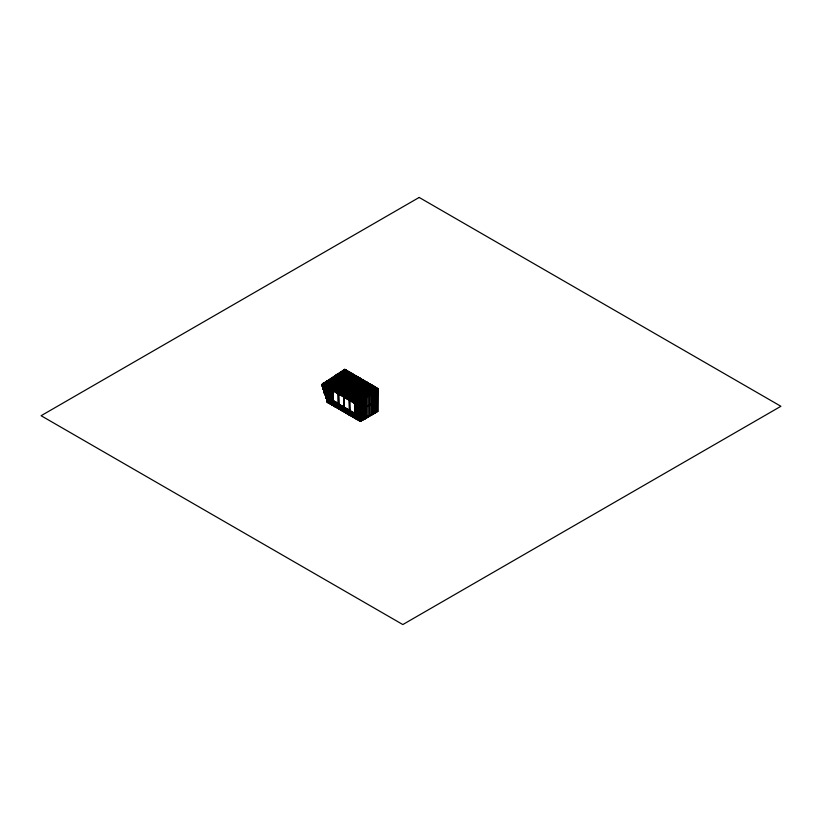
<?xml version="1.0" encoding="UTF-8"?>
<svg xmlns="http://www.w3.org/2000/svg" width="822" height="822" viewBox="0 0 822 822"><rect width="100%" height="100%" fill="white"/><g stroke="black" fill="none" stroke-linecap="round" stroke-linejoin="round"><path stroke-width="1.23" d="M324.598 393.913L324.598 382.497L323.21 383.412L323.21 389.453L322.943 388.559M324.382 382.466L324.382 393.563L324.32 393.019M325.985 386.381L325.985 398.372L325.707 397.478M359.882 417.956L360.766 421.193L364.023 419.467L363.971 398.403L363.92 419.539M326.653 399.636L326.704 386.309M360.118 417.545L359.902 421.213L326.653 401.866L326.591 386.248M333.506 405.986L333.568 401.639L332.458 401.002M334.893 406.777L334.944 402.441L333.619 401.835M334.893 402.564L337.719 404.034L337.77 408.442M337.719 404.034L339.096 404.835L339.157 409.243M339.096 404.835L340.483 405.626L340.534 410.034M340.483 405.626L341.86 406.428L341.921 410.836M341.86 406.428L343.247 407.229L343.195 411.575M343.247 407.229L344.634 408.031L344.572 412.367M344.634 408.031L346.011 408.822L345.959 413.168L346.011 408.822M346.072 409.017L348.775 410.425L348.836 414.833M348.723 414.761L348.775 410.425M350.11 415.562L350.162 411.216L348.723 410.548M351.487 416.364L351.549 412.017L350.11 411.349M352.874 417.165L352.926 412.819L351.487 412.151M352.874 412.942L354.59 413.774M343.021 371.03L321.782 384.737L324.526 385.96L347.572 370.897L378.264 388.755L355.176 404.044L360.437 420.998L377.247 411.041M324.526 385.96L347.572 370.897M324.598 385.857L327.29 387.563L350.234 372.428M327.29 387.563L328.677 388.354L351.724 373.291L328.677 388.354M328.862 388.313L331.441 389.957L354.374 374.822M344.623 369.335L347.459 370.825M331.441 389.957L332.828 390.748L355.875 375.685M332.828 390.748L355.762 375.623M332.9 390.645L335.592 392.351L358.526 377.216M335.592 392.351L336.979 393.152L360.026 378.079M336.979 393.152L359.913 378.017M337.051 393.039L339.743 394.745L362.677 379.61M339.743 394.745L341.12 395.546L364.167 380.473L341.12 395.546M341.305 395.505L343.894 397.139L366.828 382.004M343.894 397.139L345.271 397.94L368.318 382.867M345.271 397.94L368.205 382.805M345.343 397.838L348.035 399.533L370.979 384.408M348.035 399.533L349.422 400.335L372.469 385.261M349.422 400.335L372.356 385.199M349.494 400.232L352.186 401.927L375.12 386.802M352.186 401.927L353.573 402.729L376.62 387.665M353.573 402.729L376.507 387.594M353.645 402.626L355.607 403.972L360.653 421.121L328.348 402.482M321.721 384.645L327.475 401.629M377.801 389.32L355.176 404.044L360.653 421.121L377.586 411.236M360.766 416.98L360.981 420.813L360.437 420.751M373.65 392.032L373.373 413.918L373.65 392.032L375.038 391.118L374.986 413.147L364.023 419.467M369.448 394.981L369.448 416.343M322.882 388.755L323.138 383.391M344.808 369.294L321.762 384.49L327.094 400.417M344.901 369.499L321.782 384.737L327.464 401.455M323.149 385.169L346.083 370.034M323.334 385.117L346.196 370.095M323.426 385.323L346.288 370.301M324.803 386.124L347.665 371.092M325.913 386.761L348.96 371.688M326.19 386.915L349.052 371.893M338.027 381.151L327.29 387.943L350.336 372.489M327.516 388.066L350.429 372.695M341.181 379.076L349.586 373.548M328.954 388.518L351.816 373.486M330.064 389.155L353.111 374.092M330.341 389.32L353.203 374.287M331.626 389.916L354.488 374.883M331.718 390.111L354.58 375.089M337.472 388.621L333.044 391.262L355.967 375.89M333.044 391.262L355.104 376.497M341.675 385.857L351.138 379.63M334.205 391.549L357.251 376.486M334.482 391.714L357.344 376.682M335.777 392.31L358.639 377.277M335.869 392.505L358.731 377.483M337.256 393.306L360.118 378.284M338.356 393.944L361.403 378.88M344.058 391.169L338.582 394.498L361.495 379.076M338.582 394.498L360.858 379.856M347.213 389.094L350.367 387.018M352.463 385.631L357.724 382.179M339.928 394.704L362.79 379.682M340.02 394.909L362.882 379.877M341.397 395.701L364.259 380.678M342.507 396.338L365.554 381.274M342.784 396.502L365.646 381.48M366.941 382.076L344.079 397.098L344.058 407.589L344.274 396.173M344.099 397.406L367.033 382.271M344.315 397.529L366.17 382.877M348.538 395.012L356.943 389.474M359.05 388.097L364.3 384.634M345.548 398.095L368.41 383.073M346.658 398.742L369.705 383.668M346.935 398.896L369.797 383.874M348.22 399.492L371.082 384.47M348.312 399.698L371.174 384.665M349.627 400.602L372.561 385.467M349.648 400.848L371.934 386.443M353.018 398.896L363.53 391.981M365.636 390.594L370.886 387.141M350.809 401.136L373.856 386.063M351.086 401.29L373.948 386.268M352.371 401.886L375.233 386.864M352.463 402.092L375.325 387.07M353.85 402.893L376.712 387.861M354.95 403.53L377.997 388.457M355.176 404.044L378.089 388.662M364.023 398.536L363.694 419.508M365.297 418.737L365.358 397.499L365.081 418.706M368.174 395.803L368.071 417.144M370.835 394.057L370.835 415.542M372.212 393.152L372.212 414.74M366.797 396.718L366.684 417.936M363.735 398.197L360.478 400.16L361.259 400.355L361.156 421.131L360.93 400.406L370.691 394.539M372.859 393.235L376.106 391.282M329.643 379.98L327.238 381.398M343.945 370.157L377.606 389.494M331.297 399.245L333.218 398.136L332.55 398.012M333.218 389.525L332.776 400.817L338.53 403.89M333.218 400.561L338.304 403.499L332.55 400.694L332.55 389.813M338.53 393.923L338.972 403.89M343.617 407.075L338.53 404.136M344.5 407.075L344.274 407.465M371.493 393.286L371.719 414.493M365.739 397.067L366.18 417.679M362.317 420.299L362.317 399.728M356.779 408.339L357.056 402.955L355.494 403.982L357.005 408.688M344.058 407.332L349.586 410.27L349.145 400.201M350.028 410.27L349.371 410.661L349.586 414.237M349.812 414.36L349.586 400.304M360.879 409.859L377.247 400.15M360.879 410.116L377.247 400.406M360.478 420.843L371.082 414.73M371.719 414.237L375.264 412.315M376.743 390.378L377.195 411.072L360.478 420.597M377.853 389.453L377.853 411.483L374.986 413.147M344.171 369.777L377.688 388.97L377.75 411.555M330.557 383.319L326.488 381.11M360.118 400.53L328.307 382.168M337.092 374.277L335.386 375.397M377.637 389.453L377.36 411.36M332.992 400.694L338.304 403.499M377.195 411.072L376.743 410.825L377.473 411.421M328.564 381.911L330.783 383.186M344.274 407.209L354.683 413.209L354.683 402.174M349.586 410.527L354.683 413.466M332.776 401.074L338.304 404.27M338.53 404.393L354.899 413.846M331.78 404.075L335.099 405.996M337.308 407.27L349.484 414.298M357.221 418.768L359.543 419.98M328.564 402.348L350.696 415.131M351.58 415.634L360.766 420.689M358.382 413.137L358.443 402.04L358.515 420.422M359.769 417.597L359.82 401.136L359.902 421.213M344.058 407.075L338.746 404.013L338.746 392.978M376.363 412.346L376.414 390.214L376.147 412.315M374.76 391.282L374.76 413.117M373.599 392.238L373.599 413.949M365.965 397.201L365.965 417.812M365.41 397.632L365.41 418.675M362.594 399.317L362.533 420.33M360.653 400.437L360.653 421.131M358.731 413.096L358.731 420.391M357.354 409.87L357.354 419.59M357.056 402.955L357.128 419.621M355.967 405.421L355.967 418.788M355.751 404.239L355.751 418.819M354.59 402.277L354.59 417.987M354.313 413.62L354.364 418.028M353.203 412.973L353.203 417.196M352.926 412.819L352.987 417.227M351.816 412.182L351.816 416.394M351.549 412.017L351.6 416.425M350.439 411.38L350.439 415.593M350.162 411.216L350.213 415.624M349.812 400.591L349.812 410.404M349.371 400.18L349.371 410.404M349.052 410.579L349.052 414.802M347.675 409.788L347.675 414M347.449 409.818L347.449 414.031M347.398 409.623L347.336 413.969M346.288 408.986L346.288 413.199M344.901 408.185L344.901 412.397M344.685 408.215L344.685 412.439M343.832 396.985L343.832 407.209L343.617 397.016M343.524 407.383L343.524 411.606M343.298 407.424L343.298 411.637M342.137 406.592L342.137 410.805M340.76 405.791L340.76 410.003M339.373 404.989L339.373 409.212M338.304 393.789L338.304 404.013L338.078 393.82M337.986 404.198L337.986 408.411M336.609 403.397L336.609 407.609M336.332 403.232L336.383 407.64M335.222 402.595L335.222 406.818M334.944 402.441L335.006 406.849M333.845 401.794L333.845 406.017M333.568 401.639L333.619 406.047M332.992 389.649L332.776 401.588L332.776 389.556M332.458 389.505L332.458 405.215M332.18 389.258L332.242 405.246M332.129 389.392L332.129 405.184M331.071 388.621L331.071 404.414M330.804 388.467L330.855 404.445M330.742 388.59L330.742 404.383M329.694 387.82L329.694 403.623M329.468 387.861L329.468 403.653M329.365 387.789L329.365 403.592M328.307 387.028L328.307 402.821M328.091 387.059L328.091 402.852M327.978 386.998L327.978 402.79M327.464 386.217L327.464 400.263M327.238 387.131L327.238 401.845M327.146 386.741L327.084 400.365M326.93 386.227L326.93 402.02M325.759 385.354L325.759 398.023M325.646 385.333L325.646 397.663M324.269 382.538L324.269 393.204M322.995 383.381L322.995 389.104M419.169 197.444L41.1 415.716L402.831 624.556L780.9 406.284L419.169 197.444"/></g></svg>
